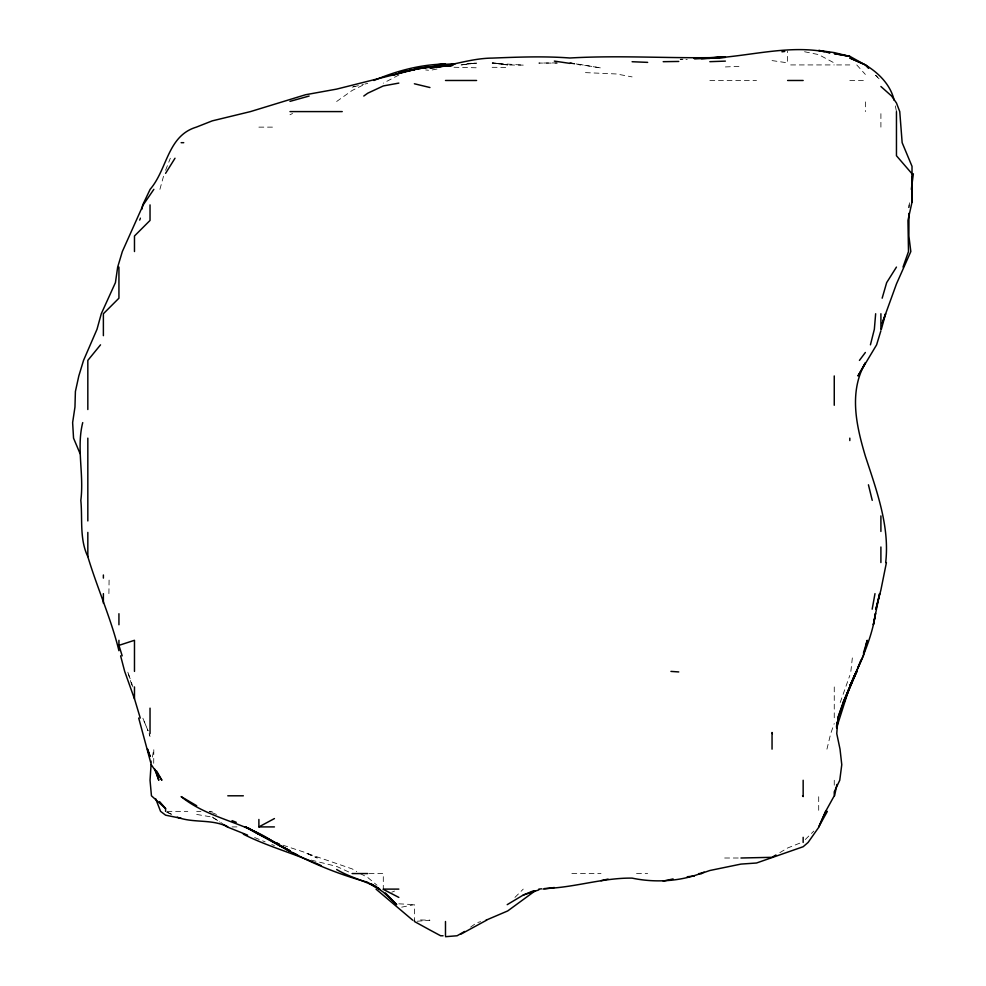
<?xml version="1.0" encoding="UTF-8"?>
<svg xmlns="http://www.w3.org/2000/svg" width="986" height="986" viewBox="0 0 986 986"><rect width="100%" height="100%" fill="white"/><g stroke="black" fill="none" stroke-linecap="round" stroke-linejoin="round"><path stroke-width="0.74" stroke-dasharray="4.93 3.7" d="M153.705 763.287L153.804 749.15L151.314 763.287M908.993 207.713L909.647 200.651M108.904 593.646L109.113 578.104M908.821 207.713L909.018 204.891M850.856 671.404L852.57 655.85M140.308 217.61L139.778 220.433L140.715 216.193M826.934 749.15L830.705 733.609L834.255 723.539M159.917 189.337L163.812 175.2M840.22 702.5L849.809 675.447M165.586 170.258L170.344 158.241M514.951 897.408L523.246 889.113M805.291 839.53L813.807 831.112M470.618 927.123L476.595 922.785L480.626 921.676M336.645 101.484L352.187 90.441L362.552 85.338M779.827 852.656L787.604 847.997L801.556 842.463M398.837 75.035L383.295 83.157M289.995 114.746L292.583 113.476M391.775 892.207L394.597 891.048M352.187 87.162L355.022 86.3M353.604 86.817L363.501 84.402M364.919 84.056L367.741 83.366M437.008 69.008L429.945 70.4L425.705 69.957M401.672 907.145L414.391 904.655L414.391 919.765M461.041 64.977L476.595 62.944L461.041 64.928L476.595 63.153L465.281 63.498M417.214 921.244L429.945 920.209L417.214 919.839M682.99 59.148L680.167 59.283L687.23 59.407M725.4 66.937L740.954 66.284M557.176 62.894L538.8 63.067L557.176 63.116M453.979 67.258L476.595 67.787M790.673 64.928L834.255 64.928M836.633 64.928L849.809 64.928M709.846 80.482L756.508 80.482M849.809 80.482L865.363 80.482M258.887 127.132L273.319 127.132M167.004 811.355L187.784 811.355M196.682 811.355L200.934 811.355M209.414 811.355L212.236 811.355M232.03 826.909L237.688 826.909M724.673 858.005L739.537 858.005M369.158 873.559L383.295 873.559L383.295 889.113M571.855 873.559L601.004 873.559M636.537 873.559L647.654 873.559M492.137 67.307L507.704 67.393M398.837 903.817L414.391 904.655M585.45 72.619L616.546 73.975L632.1 76.908M772.05 60.59L787.604 62.845L787.604 51.112M569.896 63.326L580.618 64.928L571.239 63.166M196.682 814.436L212.236 817.098L222.602 823.643M569.896 62.784L601.004 67.972L569.896 62.907M804.564 51.753L818.7 54.624L834.255 62.968M311.194 860.1L336.645 866.411L352.187 873.559M282.92 845.199L305.537 852.607L317.258 858.005L305.537 852.89L352.187 868.912L356.772 871.562M254.647 837.533L265.16 841.884M271.766 844.534L274.441 845.581M212.236 812.747L216.476 814.436M166.88 812.119L173.363 814.954M209.168 811.355L211.214 812.279M166.88 812.181L172.069 814.683M360.21 873.559L367.741 877.478L376.985 885.231M212.236 817.098L219.693 822.004M875.605 75.306L879.709 79.447L875.679 75.306M856.748 64.928L865.363 74.443M132.962 686.946L127.613 671.404L132.334 686.946M895.313 105.933L896.459 111.591M880.905 113.673L880.905 127.132M865.363 101.903L865.363 111.591M834.255 686.946L834.255 718.054M834.255 780.259L834.255 787.321M818.7 796.737L818.7 811.355M523.246 65.113L507.704 65.014L492.137 62.71L507.704 64.928L492.137 63.079L523.246 65.113M148.036 730.774L142.81 718.054L148.011 730.774M150.032 736.554L149.169 733.609L150.032 736.554"/><path stroke-width="1.48" d="M908.956 213.37L908.882 235.987L910.83 251.541L896.459 283.943L882.051 323.667L885.601 313.745L881.348 329.287M903.028 267.083L908.5 251.541L907.958 220.433L912.013 202.142L912.013 176.395M151.068 764.705L150.032 780.259L151.45 795.801L165.586 808.52L165.586 811.355M875.654 313.745L874.348 329.287L870.428 344.841M913.369 173.782L911.323 189.337L912.013 189.337M885.674 562.55C889.927 526.438 876.455 490.067 865.363 456.148C856.378 425.89 848.589 392.132 865.363 362.848L857.968 375.937L876.603 344.841L880.905 330.717M837.126 722.294L836.522 726.534L838.383 718.054L836.559 727.951L849.156 688.364M875.531 613.44C871.809 639.187 860.088 662.826 849.809 686.429L856.39 671.404L843.141 702.5L837.73 718.054M872.166 609.2L874.989 593.646M875.445 613.44L873.349 624.754L879.623 593.646L875.888 609.2L880.905 589.961L886.426 562.55M141.922 209.131L142.724 204.891L150.131 189.337C167.534 169.062 167.324 135.883 196.35 127.132L212.236 120.871L250.493 111.591L305.537 94.742L336.645 89.11L414.391 69.612L429.945 66.715L452.771 65.31M82.725 422.6C76.292 448.038 84.167 474.402 80.827 500.346C82.627 519.141 79.398 539.034 87.828 556.634C97.318 588.285 111.061 618.555 118.936 650.723M834.575 795.801L836.904 784.499M882.162 298.191L886.66 282.637L896.459 267.083M863.428 653.225L864.968 647.962M865.363 646.643L867.212 640.296L863.391 655.85L849.809 686.01L856.92 671.404L843.424 702.5L837.94 718.054L836.757 733.609L840.023 749.15L841.773 764.705L839.752 780.259L834.255 791.869L834.255 795.801L825.664 811.355L818.7 826.909L827.365 811.355M849.082 688.364L843.917 702.5L856.341 671.404L843.141 702.5M858.067 667.165L860.938 660.09M825.664 811.355L818.7 827.353L808.089 842.463L803.159 846.727L756.508 863.009L740.954 864.093L709.846 870.502L700.935 873.559M165.586 173.351L175.003 158.241M153.853 189.337L143.216 204.891L122.338 251.541L117.679 267.083L115.424 282.637L101.287 313.745L97.01 329.287L83.539 360.395L78.818 375.937L75.404 391.491L74.961 407.045L72.631 422.6L73.543 438.141L80.088 453.696M859.435 360.395L865.363 352.483M100.523 344.841L87.828 360.395L87.828 409.523M445.487 936.7L457.11 935.763L464.628 931.474M363.785 96.036L367.741 93.202L383.295 85.942L398.837 83.095M535.213 890.802L507.704 910.941L485.987 920.209M544.457 888.534C574.037 887.77 602.532 877.725 632.1 878.119C655.875 883.111 681.745 881.398 704.127 872.092M533.685 890.728L523.246 895.054L507.211 904.655M775.945 854.985L772.05 857.315L740.954 858.005M486.566 920.209L461.041 934.087M258.887 819.452L258.887 826.909L274.441 818.565M373.904 80.482C396.594 70.869 420.726 64.361 445.487 64.065L434.801 64.928L455.384 63.745M393.192 75.256C412.259 68.724 432.447 65.828 452.562 65.322L414.391 68.687L429.945 66.715M523.246 895.054L538.8 889.927M122.178 655.85L118.936 645.362L134.478 640.296L134.478 671.404M289.995 101.361L309.136 96.036M601.004 880.708L608.066 879.068M663.196 881.151L673.093 878.908M543.089 889.113L554.354 887.511M445.487 66.05L429.945 67.948C450.947 66.161 470.889 58.285 492.137 58.1C518.044 57.077 544.013 56.042 569.896 58.001C621.735 54.982 673.611 58.877 725.4 57.361L694.304 58.371C739.586 60.183 785.189 42.608 830.015 52.813L827.192 52.27M781.947 51.79L784.77 51.445M449.517 65.569L452.204 65.249M449.517 65.532L452.204 65.236M687.23 876.751L694.304 876.012M538.8 889.113L541.622 888.817M701.366 58.692L725.4 56.88L694.304 58.605M445.487 65.655L452.562 65.347M709.846 61.674L725.4 61.12M663.196 61.687L678.75 61.452M694.304 58.371L709.846 58.371M445.487 80.482L476.595 80.482M787.604 80.482L803.159 80.482M289.995 111.591L342.228 111.591M181.141 142.687L183.729 142.687M912.013 173.782L896.459 155.739L896.459 111.591M227.791 795.801L243.345 795.801M223.428 824.456L227.791 826.909C212.002 818.676 193.305 823.396 177.246 817.172M258.887 826.909L274.441 826.909M196.682 805.747L181.141 796.602C208.712 819.009 245.403 822.201 274.342 842.463L278.681 843.831M352.187 873.559L367.741 873.559M698.827 873.559L701.847 873.559M383.295 889.113L398.837 889.113M443.071 935.763L440.643 935.763L429.945 930.02L414.391 921.479L414.391 920.209M632.1 61.724L647.654 62.377M670.936 671.404L678.75 671.934M554.354 61.107L569.896 63.387M181.141 818.331L165.586 815.175L160.57 811.355L155.615 798.635M824.358 51.666L818.7 50.434L834.255 52.603L849.809 56.436L834.255 53.601L849.809 56.301L865.227 64.928L849.809 58.001L865.363 64.768L868.604 68.046M367.741 882.285C335.215 873.448 303.515 860.063 274.65 842.463L289.995 851.374L245.144 826.909M414.391 83.773L429.945 87.52M247.585 835.13L227.15 826.909M321.091 865.535C295.603 853.851 268.389 846.875 243.345 834.193M232.03 820.635L236.27 822.312M274.441 842.044L245.588 826.909L289.995 850.77L274.342 842.463L278.681 844.139M275.069 842.463L279.137 844.139M292.522 852.619L297.587 855.01M383.295 889.36L398.837 897.408M336.645 869.504C350.289 877.7 366.163 880.88 379.783 889.113L371.352 883.875M247.831 827.648L258.887 834.292M372.856 884.96L383.295 892.12L396.692 904.655L385.353 892.909M368.912 883.037L374.742 886.833M880.905 86.509L891.615 96.036L896.459 103L899.75 111.591L902.153 142.687L912.013 166.314L912.013 202.142M412.74 920.209L375.999 889.113M868.432 68.046L865.363 64.928C878.649 72.89 890.543 84.796 894.154 100.276M159.547 801.581L165.586 808.52M802.555 795.801L803.159 796.565L803.159 780.259M156.749 771.188L161.889 780.259L151.277 764.705L138.706 718.054M134.478 698.901L124.68 671.404L120.612 655.85M154.642 768.944L158.808 780.259L155.554 770.362M772.371 733.609L772.05 732.475L772.05 749.15M140.258 718.054L134.478 698.729L134.478 686.946M868.432 484.792L872.24 500.346M880.905 313.745L880.905 329.287M880.905 515.9L880.905 531.442M880.905 546.996L880.905 562.55M849.809 438.141L849.809 440.557M834.255 375.937L834.255 405.271M803.159 837.324L803.159 842.463M445.487 921.503L445.487 935.763M150.032 204.891L150.032 220.433L134.478 235.987L134.478 251.541M150.032 708.158L150.032 733.609M118.936 267.083L118.936 298.191L103.382 313.745L103.382 335.671M118.936 613.723L118.936 624.754M118.936 640.296L118.936 645.362M103.382 574.986L103.382 578.104M103.382 593.646L103.382 603.198M87.828 438.141L87.828 520.928M87.828 532.403L87.828 556.634M414.391 69.612L398.837 72.397L414.391 69.686M150.032 756.299L147.518 749.15L150.032 756.299"/></g></svg>
